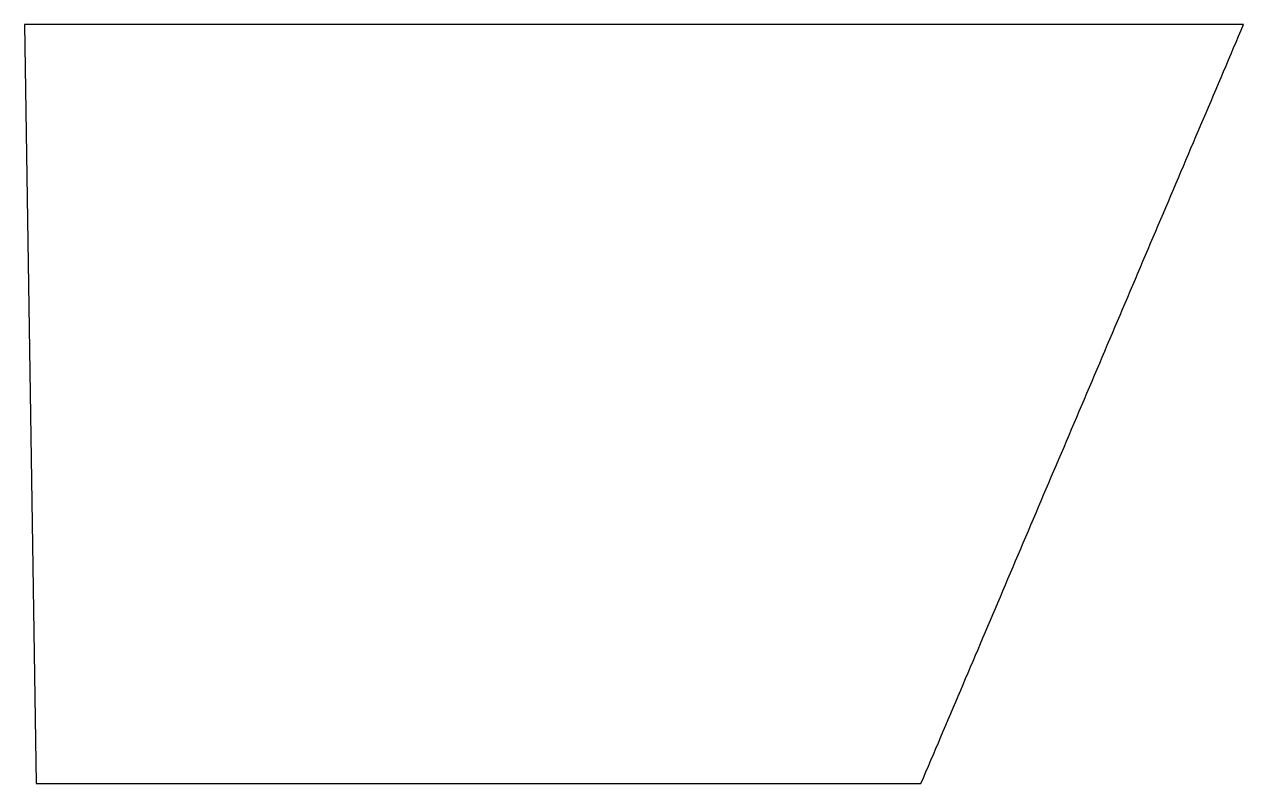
# Model space of a CAD drawing. Header units: millimetres. Extents: x 0 to 445, y -277 to 0.
import ezdxf

# ---------------------------------------------------------------- set-up
doc = ezdxf.new("R2010")
doc.units = ezdxf.units.MM

msp = doc.modelspace()

# ---------------------------------------------------------------- linework, layer by layer
msp.add_lwpolyline([(445.13, 0), (0, 0), (4.32, -277.1), (327.34, -277.1)])
msp.add_open_spline([(327.34, -277.1), (337, -254.38), (346.66, -231.66), (366.23, -185.61), (376.15, -162.27), (386.07, -138.93), (395.99, -115.6), (405.91, -92.26), (425.6, -45.95), (435.36, -22.97), (445.13, 0)], degree=3, knots=[0.202219, 0.202219, 0.202219, 0.202219, 7.607492, 7.607492, 15.214984, 15.214984, 15.214984, 22.822307, 22.822307, 30.3114, 30.3114, 30.3114, 30.3114])

doc.saveas('drawing.dxf')
